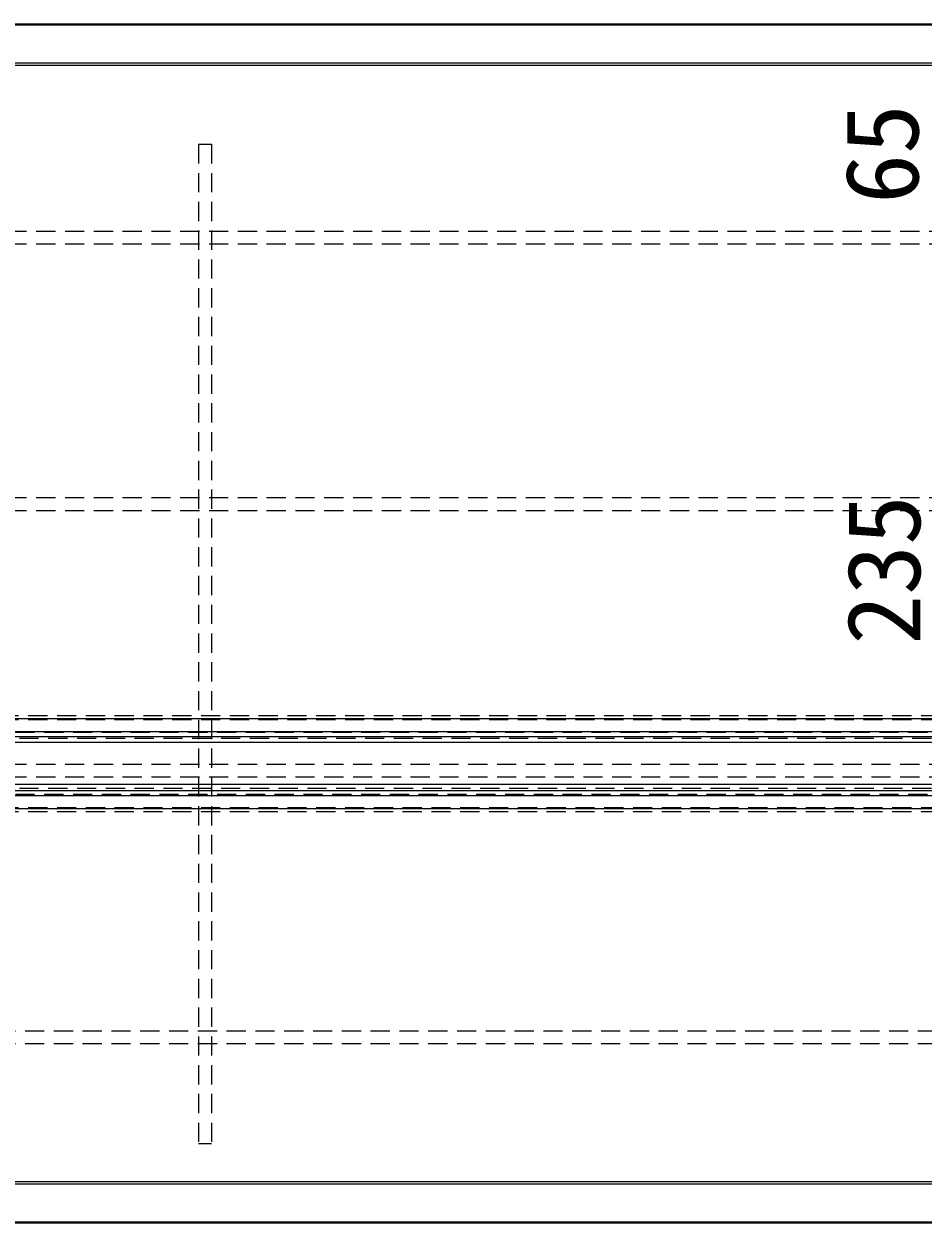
# Model space of a CAD drawing. Units: millimetres, scale not verified. Extents: x 494 to 2142, y -1316 to -164.
# Drawn here: x 1079.4 to 1304.2, y -706.5 to -406.5 of the extents above; entities that cross this region are included whole.
import ezdxf
from ezdxf.enums import TextEntityAlignment as Align

# ---------------------------------------------------------------- set-up
doc = ezdxf.new("R2010")
doc.units = ezdxf.units.MM
doc.header["$LTSCALE"] = 4
doc.linetypes.add('DASHED1', pattern=[1.8, 1.2, -0.6])
doc.layers.add('0-0', color=7, linetype='DASHED1', lineweight=9)
doc.styles.add('ＭＳ ゴシック', font='')
doc.styles.get('ＭＳ ゴシック').set_extended_font_data('MS Gothic')

msp = doc.modelspace()

# ---------------------------------------------------------------- linework, layer by layer
at = {"layer": '0-0', "linetype": 'Continuous'}
for p, q in [((677.297, -406.528), (1557.297, -406.528)), ((1557.297, -406.821), (677.297, -406.821)), ((677.297, -416.235), (1557.297, -416.235)), ((1557.297, -416.943), (677.297, -416.943)), ((677.297, -580.278), (1557.297, -580.278)), ((676.297, -584.778), (1558.297, -584.778)), ((677.297, -583.528), (1557.297, -583.528)), ((1558.297, -586.278), (676.297, -586.278)), ((1558.297, -596.778), (676.297, -596.778)), ((676.297, -598.278), (1558.297, -598.278)), ((677.297, -602.778), (1557.297, -602.778)), ((677.297, -696.114), (1557.297, -696.114)), ((677.297, -706.235), (1557.297, -706.235)), ((1557.297, -706.528), (677.297, -706.528))]:
    msp.add_line(p, q, dxfattribs=at)
at = {"layer": '0-0'}
for p, q in [((1123.096, -436.632), (1123.096, -686.632)), ((1123.096, -436.632), (1126.296, -436.632)), ((1126.296, -436.632), (1126.296, -686.632)), ((1548.096, -458.432), (698.096, -458.432)), ((1548.096, -461.632), (698.096, -461.632)), ((1548.096, -525.098), (698.096, -525.098)), ((1548.096, -528.298), (698.096, -528.298)), ((1558.297, -585.278), (676.297, -585.278)), ((1558.297, -585.278), (676.297, -585.278)), ((1548.096, -591.765), (698.096, -591.765)), ((1548.096, -594.965), (698.096, -594.965)), ((1558.297, -597.778), (676.297, -597.778)), ((1558.297, -597.778), (676.297, -597.778)), ((698.096, -658.432), (1548.096, -658.432)), ((698.096, -661.632), (1548.096, -661.632)), ((1123.096, -686.632), (1126.296, -686.632))]:
    msp.add_line(p, q, dxfattribs=at)
for points in [[(676.297, -579.528), (677.297, -579.528), (1557.297, -579.528), (1558.297, -579.528)], [(676.297, -579.528), (677.297, -579.528), (1557.297, -579.528), (1558.297, -579.528)], [(676.297, -580.528), (677.297, -580.528), (1557.297, -580.528), (1558.297, -580.528)], [(1558.297, -583.778), (1557.297, -583.778), (677.297, -583.778), (676.297, -583.778)], [(1558.297, -583.778), (1557.297, -583.778), (677.297, -583.778), (676.297, -583.778)], [(1558.297, -599.278), (1557.297, -599.278), (677.297, -599.278), (676.297, -599.278)], [(1558.297, -599.278), (1557.297, -599.278), (677.297, -599.278), (676.297, -599.278)], [(676.297, -602.528), (677.297, -602.528), (1557.297, -602.528), (1558.297, -602.528)], [(676.297, -603.528), (677.297, -603.528), (1557.297, -603.528), (1558.297, -603.528)], [(676.297, -603.528), (677.297, -603.528), (1557.297, -603.528), (1558.297, -603.528)]]:
    msp.add_lwpolyline(points, dxfattribs=at)
at = {"layer": '0-0', "linetype": 'Continuous'}
for points in [[(677.297, -599.528), (1557.297, -599.528), (1557.297, -602.778)], [(1557.297, -696.821), (677.297, -696.821), (677.297, -696.114)]]:
    msp.add_lwpolyline(points, dxfattribs=at)

# ---------------------------------------------------------------- texts
at = {"layer": '0-0', "style": 'ＭＳ ゴシック'}
for s, p in [('65', (1308.558, -451.528)), ('235', (1308.987, -561.827))]:
    msp.add_text(s, height=18.33, rotation=90, dxfattribs=at).set_placement(p, align=Align.BOTTOM_LEFT)

doc.saveas('drawing.dxf')
